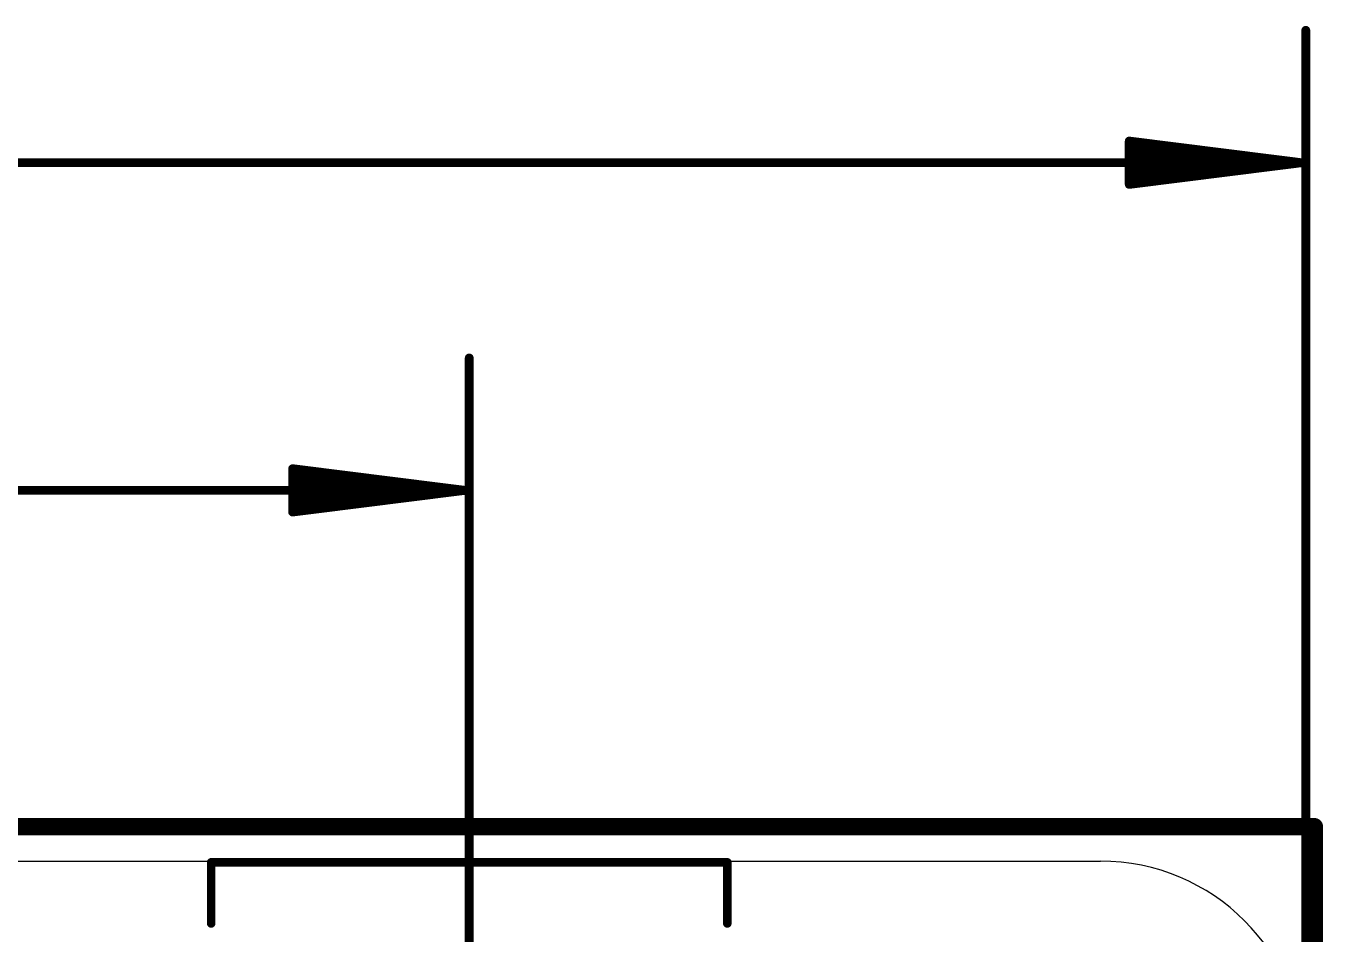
# Model space of a CAD drawing. Extents: x -9.8 to 65.3, y -0.3 to 69.2.
# Drawn here: x 46.18 to 65.28, y 55.44 to 68.82 of the extents above; entities that cross this region are included whole.
import ezdxf

# ---------------------------------------------------------------- set-up
doc = ezdxf.new("R2010")
doc.units = 0
for name, color, linetype in [('16', 132, 'CONTINUOUS'), ('20', 53, 'CONTINUOUS'), ('21', 40, 'CONTINUOUS'), ('47', 253, 'CONTINUOUS')]:
    doc.layers.add(name, color=color, linetype=linetype)

msp = doc.modelspace()

# ---------------------------------------------------------------- linework, layer by layer
at = {"layer": '16', "const_width": 0.254}
for points in [[(65.151, 57.023), (-0.889, 57.023)], [(65.151, -0.127), (65.151, 57.023)]]:
    msp.add_lwpolyline(points, dxfattribs=at)
at = {"layer": '16', "const_width": 0.127}
for points in [[(65.2145, 57.023, 1), (65.0875, 57.023)], [(65.151, 56.9595, 1), (65.151, 57.0865)]]:
    msp.add_lwpolyline(points, format="xyb", dxfattribs=at)
at = {"layer": '20'}
msp.add_line((3, 56.515), (62, 56.515), dxfattribs=at)
msp.add_arc((62, 53.515), 3, 0, 90, dxfattribs=at)
at = {"layer": '21', "const_width": 0.0635}
for points in [[(48.9368, 56.497, 1), (48.8732, 56.497)], [(48.905, 56.5288, 1), (48.905, 56.4652)], [(56.5368, 56.497, 1), (56.4733, 56.497)], [(56.505, 56.4652, 1), (56.505, 56.5288)], [(48.8732, 55.597, 1), (48.9368, 55.597)], [(56.4733, 55.597, 1), (56.5368, 55.597)]]:
    msp.add_lwpolyline(points, format="xyb", dxfattribs=at)
at = {"layer": '21', "const_width": 0.127}
for points in [[(56.505, 56.497), (48.905, 56.497)], [(48.905, 56.497), (48.905, 55.597)], [(56.505, 55.597), (56.505, 56.497)]]:
    msp.add_lwpolyline(points, dxfattribs=at)
at = {"layer": '47', "const_width": 0.13}
for points in [[(65.024, 45.593), (65.024, 68.752)], [(64.959, 66.802), (62.424, 67.1212)], [(62.424, 67.1212), (62.424, 66.4828)], [(64.959, 66.802), (62.424, 67.062)], [(0.065, 66.802), (64.959, 66.802)], [(64.959, 66.802), (62.424, 66.932)], [(62.424, 66.4828), (64.959, 66.802)], [(62.424, 66.672), (64.959, 66.802)], [(62.424, 66.542), (64.959, 66.802)], [(52.705, 52.197), (52.705, 63.926)], [(52.64, 61.976), (50.105, 62.2952)], [(50.105, 62.2952), (50.105, 61.6568)], [(52.64, 61.976), (50.105, 62.236)], [(52.64, 61.976), (50.105, 62.106)], [(0.065, 61.976), (52.64, 61.976)], [(50.105, 61.6568), (52.64, 61.976)], [(50.105, 61.846), (52.64, 61.976)], [(50.105, 61.716), (52.64, 61.976)]]:
    msp.add_lwpolyline(points, dxfattribs=at)
at = {"layer": '47', "const_width": 0.065}
for points in [[(65.0565, 68.752, 1), (64.9915, 68.752)], [(62.4281, 67.1535, 1), (62.4199, 67.089)], [(62.4565, 67.1212, 1), (62.3915, 67.1212)], [(62.4273, 67.0943, 1), (62.4207, 67.0297)], [(62.4257, 66.9645, 1), (62.4223, 66.8995)], [(64.9631, 66.7698, 1), (64.9549, 66.8342)], [(64.9549, 66.7698, 1), (64.9631, 66.8342)], [(64.9623, 66.7697, 1), (64.9557, 66.8343)], [(64.9557, 66.7697, 1), (64.9623, 66.8343)], [(64.9573, 66.7695, 1), (64.9607, 66.8345)], [(64.9607, 66.7695, 1), (64.9573, 66.8345)], [(64.959, 66.7695, 1), (64.959, 66.8345)], [(62.4223, 66.7045, 1), (62.4257, 66.6395)], [(62.4207, 66.5743, 1), (62.4273, 66.5097)], [(62.4199, 66.515, 1), (62.4281, 66.4505)], [(62.3915, 66.4828, 1), (62.4565, 66.4828)], [(52.7375, 63.926, 1), (52.6725, 63.926)], [(50.1091, 62.3275, 1), (50.1009, 62.263)], [(50.1375, 62.2952, 1), (50.0725, 62.2952)], [(50.1083, 62.2683, 1), (50.1017, 62.2037)], [(50.1067, 62.1385, 1), (50.1033, 62.0735)], [(50.1033, 61.8785, 1), (50.1067, 61.8135)], [(52.6441, 61.9438, 1), (52.6359, 62.0082)], [(52.6359, 61.9438, 1), (52.6441, 62.0082)], [(52.6433, 61.9437, 1), (52.6367, 62.0083)], [(52.6367, 61.9437, 1), (52.6433, 62.0083)], [(52.6383, 61.9435, 1), (52.6417, 62.0085)], [(52.6417, 61.9435, 1), (52.6383, 62.0085)], [(52.64, 61.9435, 1), (52.64, 62.0085)], [(50.1017, 61.7483, 1), (50.1083, 61.6837)], [(50.1009, 61.689, 1), (50.1091, 61.6245)], [(50.0725, 61.6568, 1), (50.1375, 61.6568)]]:
    msp.add_lwpolyline(points, format="xyb", dxfattribs=at)

doc.saveas('drawing.dxf')
